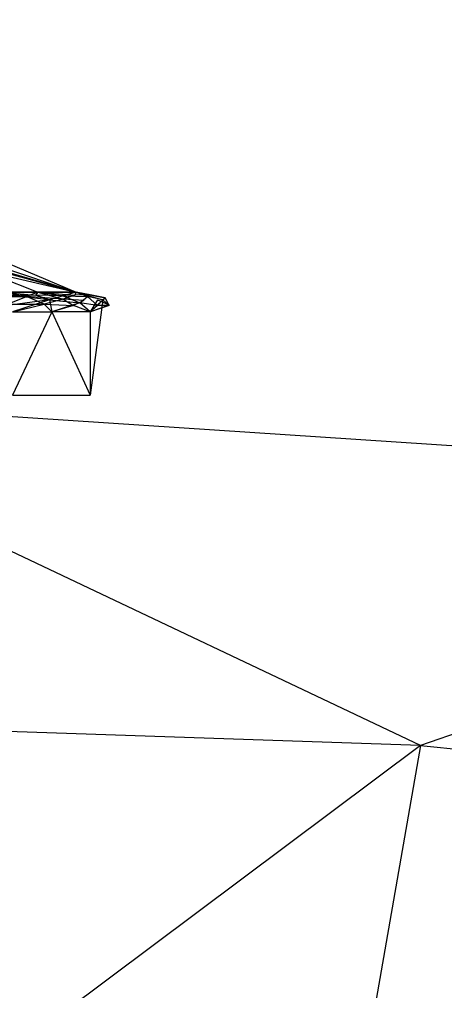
# Model space of a CAD drawing. Header units: inches. Extents: x 21806 to 26875, y -23174 to -20350.
# Drawn here: x 25504.317 to 25505.296, y -22401.503 to -22399.266 of the extents above; entities that cross this region are included whole.
import ezdxf

# ---------------------------------------------------------------- set-up
doc = ezdxf.new("R2010")
doc.units = ezdxf.units.IN
doc.header["$MEASUREMENT"] = 0
for name, color, linetype, lineweight in [('A-ANNO-DIMS', 211, 'Continuous', 9), ('A-ANNO-DIMS-128', 211, 'Continuous', 9), ('A-GENM', 13, 'Continuous', 9)]:
    doc.layers.add(name, color=color, linetype=linetype, lineweight=lineweight)
doc.styles.add('Arial', font='arial.ttf', dxfattribs={"height": 11.802395})
doc.dimstyles.new('Linear_-_3_32__Arial_3', dxfattribs={"dimscale": 12, "dimtxt": 12, "dimasz": 1.333333, "dimexe": 1, "dimexo": 0.666667, "dimgap": 0.666667, "dimtad": 1, "dimdec": 0, "dimzin": 1, "dimdsep": 46, "dimlunit": 4, "dimtxsty": 'Arial', "dimblk1": 'OBLIQUE', "dimblk2": 'OBLIQUE', "dimsah": 1, "dimcen": 0.09, "dimdle": 1, "dimazin": 0, "dimtfac": 1, "dimtdec": 4, "dimtix": 1, "dimtmove": 0, "dimatfit": 3, "dimfxl": 1, "dimtvp": 1, "dimtfill": 1, "dimfrac": 2, "dimtolj": 1, "dimtzin": 0, "dimarcsym": 2})

# ---------------------------------------------------------------- blocks, each defined once
blk = doc.blocks.new('Drinking_Founta_Floor Plan0')
at = {"layer": 'A-GENM'}
for p, q in [((8.607, 30.5004), (8.9087, 30.4169)), ((8.607, 30.5004), (8.9087, 30.4169)), ((8.607, 30.5004), (8.8208, 30.4169)), ((8.607, 30.5004), (8.8208, 30.4169)), ((8.6597, 30.5004), (8.9087, 30.4169)), ((8.6597, 30.5004), (8.9087, 30.4169)), ((8.6597, 30.5004), (8.9087, 30.4169)), ((8.6597, 30.5004), (8.9087, 30.4169)), ((8.6597, 30.5004), (8.9087, 30.4169)), ((8.6597, 30.5004), (8.9087, 30.4169)), ((8.7124, 30.5004), (8.9087, 30.4169)), ((8.7212, 30.4799), (8.9087, 30.4169)), ((8.6509, 30.4769), (8.9087, 30.4169)), ((8.6509, 30.4769), (8.9087, 30.4169)), ((8.7036, 30.4769), (8.9087, 30.4169)), ((8.7359, 30.4169), (8.8208, 30.4169)), ((8.7359, 30.4169), (8.815, 30.4096)), ((8.8208, 30.4169), (8.7359, 30.4169)), ((8.7945, 30.4066), (8.7359, 30.4169)), ((8.8472, 30.3993), (8.7446, 30.411)), ((8.7446, 30.411), (8.815, 30.4096)), ((8.8208, 30.4169), (8.7945, 30.4066)), ((8.8208, 30.4169), (8.815, 30.4096)), ((8.9087, 30.4169), (8.8208, 30.4169)), ((8.8208, 30.4169), (8.9087, 30.4169)), ((8.8208, 30.4169), (8.9058, 30.4096)), ((8.8208, 30.4169), (8.8794, 30.4008)), ((8.8208, 30.4169), (8.8794, 30.4081)), ((8.9087, 30.4169), (8.8794, 30.4081)), ((8.9087, 30.4169), (8.9058, 30.4096)), ((8.9409, 30.411), (8.9058, 30.4096)), ((8.9087, 30.4169), (8.9351, 30.4066)), ((8.9087, 30.4169), (8.9761, 30.4037)), ((8.9087, 30.4169), (8.9761, 30.4037)), ((8.9087, 30.4169), (8.9409, 30.411)), ((8.9409, 30.411), (8.9087, 30.4169)), ((8.9087, 30.4169), (8.9702, 30.3993)), ((8.9087, 30.4169), (8.9761, 30.4037)), ((8.9761, 30.4037), (8.9409, 30.411)), ((8.7212, 30.4066), (8.7945, 30.4066)), ((8.7505, 30.3891), (8.7945, 30.4066)), ((8.7505, 30.3891), (8.8355, 30.3891)), ((8.8472, 30.3993), (8.7622, 30.3876)), ((8.8472, 30.3993), (8.7622, 30.3715)), ((8.7622, 30.3715), (8.8355, 30.3891)), ((8.8794, 30.4008), (8.7945, 30.4066)), ((8.8355, 30.3891), (8.7945, 30.4066)), ((8.8794, 30.4081), (8.815, 30.4096)), ((8.8472, 30.3993), (8.815, 30.4096)), ((8.8794, 30.4008), (8.8355, 30.3891)), ((8.8355, 30.3891), (8.9028, 30.3861)), ((8.8355, 30.3891), (8.853, 30.3715)), ((8.8794, 30.4081), (8.8472, 30.3993)), ((8.8472, 30.3993), (8.9175, 30.392)), ((8.8472, 30.3993), (8.853, 30.3715)), ((8.9175, 30.392), (8.853, 30.3715)), ((8.9058, 30.4096), (8.8794, 30.4008)), ((8.8794, 30.4081), (8.9351, 30.4066)), ((8.8794, 30.4081), (8.9175, 30.392)), ((8.9263, 30.3978), (8.8794, 30.4008)), ((8.8794, 30.4008), (8.9028, 30.3861)), ((8.9263, 30.3978), (8.9028, 30.3861)), ((8.9175, 30.392), (8.9351, 30.4066)), ((8.9585, 30.3861), (8.9175, 30.392)), ((8.9409, 30.3715), (8.9175, 30.392)), ((8.9585, 30.3861), (8.9351, 30.4066)), ((8.9702, 30.3993), (8.9351, 30.4066)), ((8.9409, 30.3715), (8.9761, 30.4037)), ((8.9409, 30.3715), (8.9761, 30.4037)), ((8.9585, 30.3993), (8.9409, 30.3715)), ((8.9702, 30.3993), (8.9409, 30.3715)), ((8.9585, 30.3993), (8.9409, 30.3715)), ((8.9409, 30.3715), (8.9702, 30.3993)), ((8.9702, 30.3993), (8.9409, 30.1796)), ((8.9702, 30.3993), (8.9409, 30.1796)), ((8.9585, 30.3993), (8.9849, 30.3876)), ((8.9585, 30.3861), (8.9702, 30.3993)), ((8.9585, 30.3861), (8.9702, 30.3993)), ((8.9702, 30.3993), (8.9761, 30.4037)), ((8.9849, 30.3861), (8.9702, 30.3993)), ((8.9849, 30.3861), (8.9702, 30.3993)), ((8.9849, 30.3861), (8.9761, 30.4037)), ((8.7622, 30.3715), (8.853, 30.3715)), ((8.853, 30.3715), (8.7622, 30.1796)), ((8.9028, 30.3861), (8.853, 30.3715)), ((8.9409, 30.3715), (8.853, 30.3715)), ((8.853, 30.3715), (8.9409, 30.1796)), ((8.9409, 30.3715), (8.9028, 30.3861)), ((8.9409, 30.3715), (8.9849, 30.3876)), ((8.9409, 30.3715), (8.9849, 30.3876)), ((8.9585, 30.3861), (8.9409, 30.3715)), ((8.9849, 30.3861), (8.9409, 30.3715)), ((8.9409, 30.3715), (8.9409, 30.1796)), ((8.9409, 30.3715), (8.9409, 30.1796)), ((8.9849, 30.3861), (8.9585, 30.3861)), ((8.9849, 30.3861), (8.9849, 30.3876)), ((11.396, 29.9555), (8.0005, 30.1796)), ((9.7027, 29.3725), (8.0005, 30.1796)), ((8.7622, 30.1796), (8.9409, 30.1796)), ((11.396, 29.9555), (9.7027, 29.3725)), ((9.7027, 29.3725), (8.0005, 29.4296)), ((9.7027, 29.3725), (8.3374, 28.3515)), ((9.7027, 29.3725), (9.4683, 28.0321)), ((9.7027, 29.3725), (10.5493, 29.2846))]:
    blk.add_line(p, q, dxfattribs=at)
blk = doc.blocks.new('Locker Rooms_Ryan_ifc-1-First Floor Plan')
at = {"lineweight": 9}
blk.add_blockref('Drinking_Founta_Floor Plan0', (25495.5386, -22430.3109), dxfattribs=at)
blk = doc.blocks.new('DIMBLOCK18-First Floor Plan')
at = {"layer": 'A-ANNO-DIMS-128'}
for p, q in [((25511.8902, -22302.6251), (25511.8902, -22287.777)), ((25849.6402, -22596.4122), (25849.6402, -22287.777)), ((25511.8902, -22299.777), (25849.6402, -22299.777)), ((25511.8902, -22299.777), (25511.8902, -22302.6251)), ((25849.6402, -22299.777), (25849.6402, -22596.4122))]:
    blk.add_line(p, q, dxfattribs=at)
at = {"layer": 'A-ANNO-DIMS-128', "lineweight": 50}
for p, q in [((25511.8902, -22299.777), (25519.8902, -22291.777)), ((25849.6402, -22299.777), (25857.6402, -22291.777)), ((25511.8902, -22299.777), (25503.8902, -22307.777)), ((25849.6402, -22299.777), (25841.6402, -22307.777))]:
    blk.add_line(p, q, dxfattribs=at)
at = {"layer": 'A-ANNO-DIMS-128', "color": 0, "insert": (25655.2883, -22276.4669), "char_height": 11.8024, "width": 61.144615, "attachment_point": 1, "line_spacing_factor": 0.938532, "style": 'Arial', "bg_fill": 3, "box_fill_scale": 1.25, "bg_fill_color": 0, "bg_fill_transparency": 0}
blk.add_mtext('28\' - 2"', dxfattribs=at)
blk = doc.blocks.new('_Oblique')
at = {"color": 0, "linetype": 'ByBlock', "lineweight": -2}
blk.add_line((-0.5, -0.5), (0.5, 0.5), dxfattribs=at)

msp = doc.modelspace()

# ---------------------------------------------------------------- dimensions: what is measured, and where the dimension line sits
at = {"layer": 'A-ANNO-DIMS'}
dim = msp.add_linear_dim(base=(25849.6402, -22299.777), p1=(25511.8902, -22310.6251), p2=(25849.6402, -22604.4122), dimstyle='Linear_-_3_32__Arial_3', override={"dimpost": '<>', "dimfxl": 447.644825}, dxfattribs=at)
dim.commit()
dim.dimension.update_dxf_attribs({"geometry": 'DIMBLOCK18-First Floor Plan', "text_midpoint": (25680.7652, -22285.751)})

# ---------------------------------------------------------------- next in the draw order: block references
at = {"lineweight": 5}
msp.add_blockref('Locker Rooms_Ryan_ifc-1-First Floor Plan', (0, 0), dxfattribs=at)

doc.saveas('drawing.dxf')
